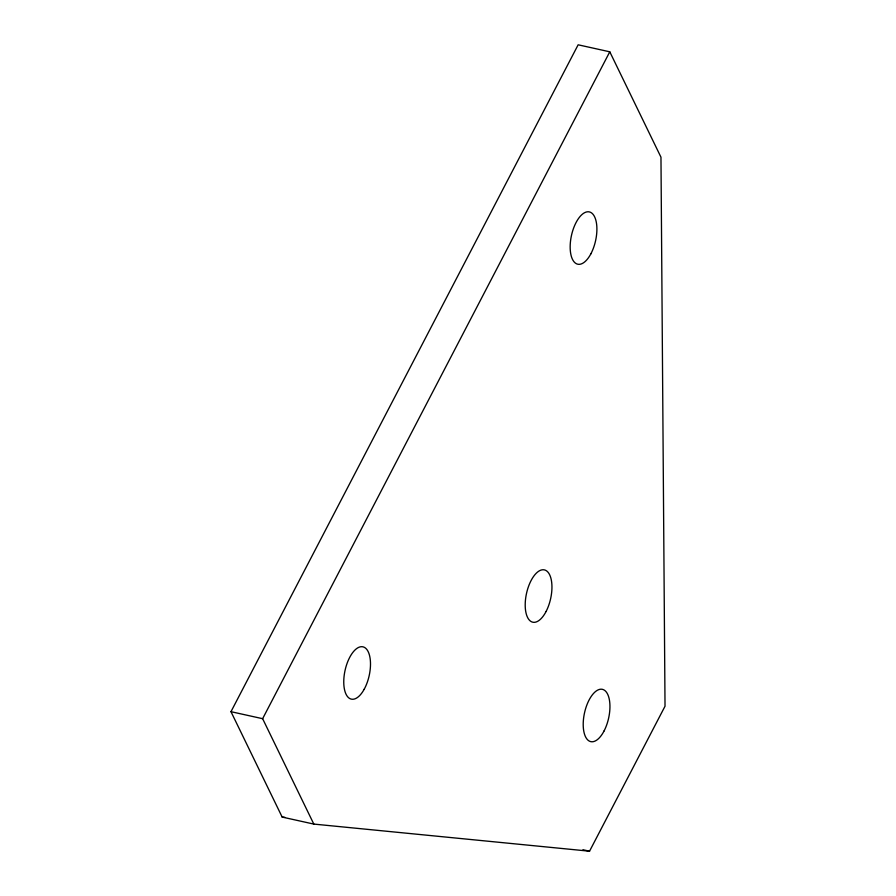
<?xml version="1.0" encoding="UTF-8"?>
<svg xmlns="http://www.w3.org/2000/svg" width="896" height="896" viewBox="0 0 896 896"><rect width="100%" height="100%" fill="white"/><g stroke="black" fill="none" stroke-linecap="round" stroke-linejoin="round"><path stroke-width="1.34" d="M230.978 711.682L578.144 44.8L609.784 51.811L660.968 157.203L665.022 706.227L589.546 851.2L313.813 824.085L282.162 817.074L230.978 711.682L262.629 718.693L313.813 824.085M262.629 718.693L609.784 51.811M282.162 817.074L284.95 817.354M582.96 849.744L589.546 851.2M546.078 611.498A26.79 12.342 -77.5 0 0 544.398 569.89A26.79 12.342 -77.5 0 0 525.235 606.726A26.79 12.342 -77.5 0 0 546.078 611.498M604.083 730.934A26.79 12.342 -77.5 0 0 602.403 689.338A26.79 12.342 -77.5 0 0 583.24 726.163A26.79 12.342 -77.5 0 0 604.083 730.934M590.845 253.87A26.79 12.342 -77.5 0 0 589.568 211.96A26.79 12.342 -77.5 0 0 570.181 248.326A26.79 12.342 -77.5 0 0 590.845 253.87M364.202 689.237A26.79 12.342 -77.5 0 0 363.418 646.957A26.79 12.342 -77.5 0 0 343.762 682.73A26.79 12.342 -77.5 0 0 364.202 689.237"/></g></svg>
